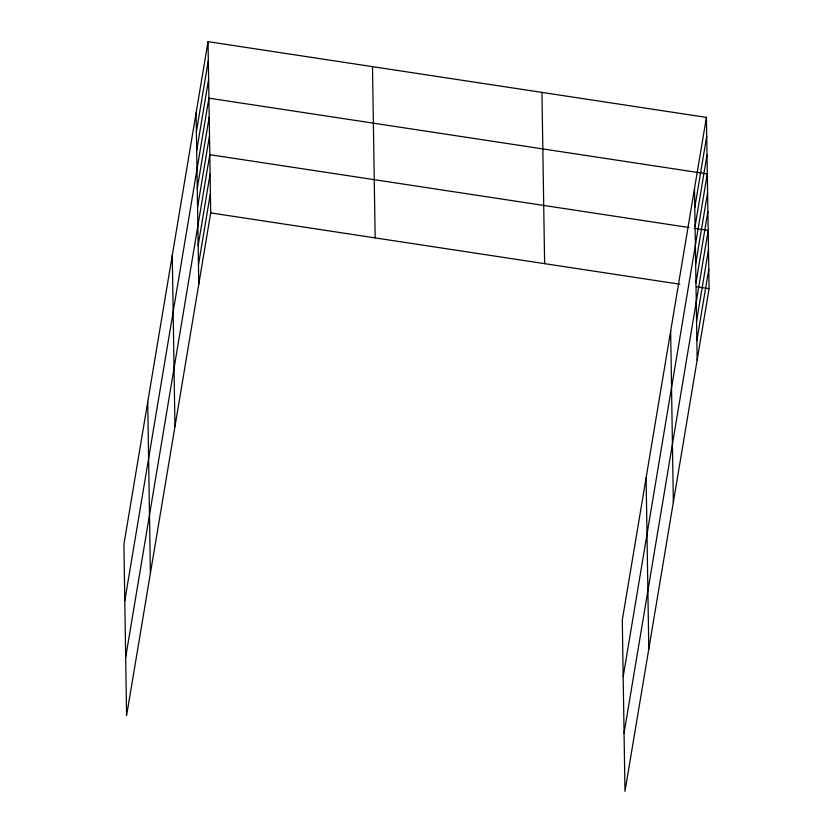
<?xml version="1.0" encoding="UTF-8"?>
<svg xmlns="http://www.w3.org/2000/svg" width="833" height="833" viewBox="0 0 833 833"><rect width="100%" height="100%" fill="white"/><g stroke="black" fill="none" stroke-linecap="round" stroke-linejoin="round"><path stroke-width="1.25" d="M208.031 41.65L123.909 544.345L126.585 715.599L210.707 212.904L208.031 41.65L706.415 117.401L709.091 288.655L624.969 791.35L622.293 620.096L706.415 117.401M196.39 131.812L208.323 60.486M196.682 150.648L208.614 79.322M124.783 600.864L208.906 98.159L707.3 173.91L623.178 676.615M197.265 188.32L209.208 117.005M197.567 207.157L209.499 135.841M125.668 657.372L209.791 154.678L689.058 227.524M198.16 245.412L210.093 174.087M198.462 264.821L210.395 193.495M694.774 207.563L706.717 136.237M695.076 226.399L707.009 155.073M695.659 264.071L707.592 192.756M695.961 282.908L707.894 211.592M624.063 733.123L708.185 230.429L694.16 228.294M696.555 321.153L708.487 249.838M696.857 340.562L708.789 269.246M210.707 212.904L679.77 284.199M696.346 286.719L709.091 288.655M694.483 188.727L697.159 359.971M670.659 331.076L673.335 502.33M646.116 477.746L648.792 649.001M541.95 92.401L544.626 263.655M372.497 66.65L375.173 237.905M196.088 112.976L198.764 284.22M172.275 255.325L174.951 426.579M147.722 401.995L150.398 573.25"/></g></svg>
